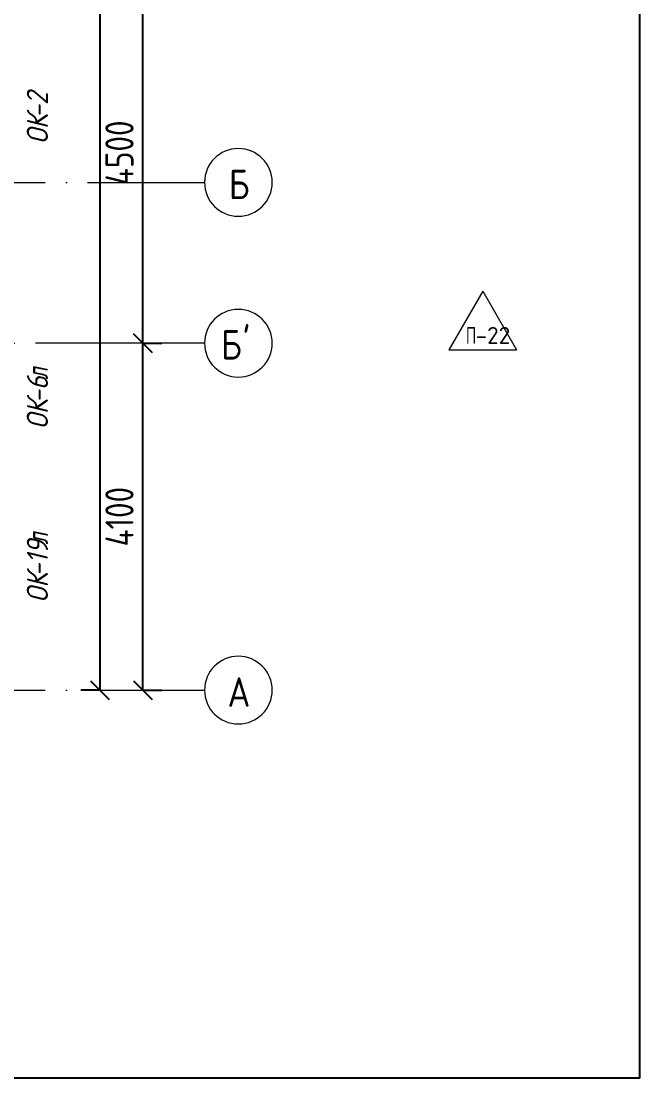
# Model space of a CAD drawing. Header units: millimetres. Extents: x -592259 to 288321, y -552984 to 293768.
# Drawn here: x 166458 to 173774, y -4557 to 7931 of the extents above; entities that cross this region are included whole.
import ezdxf

# ---------------------------------------------------------------- set-up
doc = ezdxf.new("R2010")
doc.units = ezdxf.units.MM
doc.linetypes.add('ADSK_Линия сетки', pattern=[2500, 2000, -250, 0, -250])
doc.layers.get('Defpoints').update_dxf_attribs({"color": 250})
for name, color, linetype, lineweight in [('A-____-____-DIMS', 250, 'Continuous', 9), ('A-FLOR-____-IDEN', 250, 'Continuous', 9), ('A-GLAZ-____-IDEN', 250, 'Continuous', 9), ('S-GRID-____-IDEN', 250, 'Continuous', 9), ('S-GRID-____-OTLN', 250, 'Continuous', 9)]:
    doc.layers.add(name, color=color, linetype=linetype, lineweight=lineweight)
doc.styles.add('GOST Common', font='', dxfattribs={"width": 0.9, "height": 350})
doc.styles.add('ISOCPEUR_2', font='isocpeur.ttf', dxfattribs={"height": 160})
doc.styles.add('ISOCPEUR_I', font='isocpeui.ttf', dxfattribs={"width": 0.9, "height": 12.5})
doc.styles.get("Standard").update_dxf_attribs({"font": 'ГОСТ тип А.ttf'})
doc.styles.get('GOST Common').set_extended_font_data('GOST Common')
doc.dimstyles.new('А3', dxfattribs={"dimtxt": 333, "dimasz": 222, "dimexe": 222, "dimexo": 111, "dimgap": 111, "dimtad": 1, "dimtoh": 1, "dimdec": 0, "dimrnd": 0.0015, "dimzin": 0, "dimdsep": 46, "dimtxsty": 'Standard', "dimblk": 'OBLIQUE', "dimcen": 0, "dimclrd": 7, "dimclre": 7, "dimclrt": 7, "dimadec": 0, "dimazin": 0, "dimtfac": 1, "dimtdec": 0, "dimtofl": 0, "dimtmove": 0, "dimatfit": 3, "dimfxl": 1, "dimtolj": 1, "dimtzin": 0, "dimarcsym": 0})

# ---------------------------------------------------------------- blocks, each defined once
blk = doc.blocks.new('Ось сетки - Круг_Ø8 мм-39983606-АР1_Маркировочный план 1 этажа С2и3')
at = {"layer": 'S-GRID-____-IDEN'}
for start, end in [(360, 180), (180, 360)]:
    blk.add_arc((0, 0), 4, start, end, dxfattribs=at)
blk = doc.blocks.new('_Oblique')
at = {"color": 0, "linetype": 'ByBlock', "lineweight": -2}
blk.add_line((-0.5, -0.5), (0.5, 0.5), dxfattribs=at)
blk = doc.blocks.new('*D2566')
at = {"layer": 'A-____-____-DIMS', "color": 7, "lineweight": -2, "transparency": 16777216}
for p, q in [((167898, 25), (167898, 4125)), ((167909, 4125), (168120, 4125)), ((167909, 25), (168120, 25))]:
    blk.add_line(p, q, dxfattribs=at)
at = {"layer": 'Defpoints', "color": 0, "transparency": 16777216}
for p in [(167798, 4125), (167898, 4125), (167798, 25)]:
    blk.add_point(p, dxfattribs=at)
at = {"layer": 'A-____-____-DIMS', "color": 7, "lineweight": -2, "transparency": 16777216, "xscale": 222, "yscale": 222, "zscale": 222}
for p, rotation in [((167898, 4125), 90), ((167898, 25), 270)]:
    blk.add_blockref('_Oblique', p, dxfattribs=dict(at, rotation=rotation))
at = {"layer": 'A-____-____-DIMS', "color": 7, "transparency": 16777216, "insert": (167621, 2075), "char_height": 333, "width": 2.38, "attachment_point": 5, "rotation": 90}
blk.add_mtext('\\A1;4100', dxfattribs=at)
blk = doc.blocks.new('*D2567')
at = {"layer": 'A-____-____-DIMS', "color": 7, "lineweight": -2, "transparency": 16777216}
for p, q in [((167898, 4125), (167898, 8625)), ((167909, 8625), (168120, 8625)), ((167909, 4125), (168120, 4125))]:
    blk.add_line(p, q, dxfattribs=at)
at = {"layer": 'Defpoints', "color": 0, "transparency": 16777216}
for p in [(167798, 8625), (167898, 8625), (167798, 4125)]:
    blk.add_point(p, dxfattribs=at)
at = {"layer": 'A-____-____-DIMS', "color": 7, "lineweight": -2, "transparency": 16777216, "xscale": 222, "yscale": 222, "zscale": 222}
for p, rotation in [((167898, 8625), 90), ((167898, 4125), 270)]:
    blk.add_blockref('_Oblique', p, dxfattribs=dict(at, rotation=rotation))
at = {"layer": 'A-____-____-DIMS', "color": 7, "transparency": 16777216, "insert": (167621, 6375), "char_height": 333, "width": 2.57, "attachment_point": 5, "rotation": 90}
blk.add_mtext('\\A1;4500', dxfattribs=at)
blk = doc.blocks.new('*D2593')
at = {"layer": 'A-____-____-DIMS', "color": 7, "lineweight": -2, "transparency": 16777216}
for p, q in [((167388, 58775), (167388, 25)), ((167468, 58775), (167610, 58775)), ((167377, 25), (167166, 25))]:
    blk.add_line(p, q, dxfattribs=at)
at = {"layer": 'Defpoints', "color": 0, "transparency": 16777216}
for p in [(167357, 58775), (167388, 25), (167488, 25)]:
    blk.add_point(p, dxfattribs=at)
at = {"layer": 'A-____-____-DIMS', "color": 7, "lineweight": -2, "transparency": 16777216, "xscale": 222, "yscale": 222, "zscale": 222}
for p, rotation in [((167388, 58775), 90), ((167388, 25), 270)]:
    blk.add_blockref('_Oblique', p, dxfattribs=dict(at, rotation=rotation))
at = {"layer": 'A-____-____-DIMS', "color": 7, "transparency": 16777216, "insert": (167111, 29400), "char_height": 333, "width": 3.1, "attachment_point": 5, "rotation": 90}
blk.add_mtext('\\A1;58750', dxfattribs=at)
blk = doc.blocks.new('AAR_СКБ_Марка_Перекрытия - Марка пола-17325028-АР1_Маркировочный план_надземные_Условные обозначения')
at = {"layer": 'A-FLOR-____-IDEN'}
for p, q in [((5755, 4739), (5355, 4046)), ((5755, 4739), (6155, 4046)), ((5355, 4046), (6155, 4046))]:
    blk.add_line(p, q, dxfattribs=at)

msp = doc.modelspace()

# ---------------------------------------------------------------- linework, layer by layer
at = {"color": 1}
msp.add_lwpolyline([(173774.1788, 68376.857), (126127.8919, 68376.857), (126127.8919, -4557.0324), (173774.1788, -4557.0324)], close=True, dxfattribs=at)
at = {"layer": 'S-GRID-____-OTLN', "color": 18, "linetype": 'ADSK_Линия сетки', "true_color": 0x000000}
for p, q in [((77240.3519, 6025), (168626.8279, 6025)), ((168626.8279, 4125), (111607.9138, 4125)), ((77240.3519, 25), (168626.8279, 25))]:
    msp.add_line(p, q, dxfattribs=at)

# ---------------------------------------------------------------- block references
at = {"layer": 'A-FLOR-____-IDEN', "color": 18, "true_color": 0x000000}
msp.add_blockref('AAR_СКБ_Марка_Перекрытия - Марка пола-17325028-АР1_Маркировочный план_надземные_Условные обозначения', (166161.7282, -0.0006), dxfattribs=at)
at = {"layer": 'S-GRID-____-IDEN', "color": 18, "true_color": 0x000000, "xscale": 99.99999999999993, "yscale": 99.99999999999993, "zscale": 99.99999999999993}
for p, rotation in [((169026.8279, 6025), 269.9999999999994), ((169026.8279, 4125), 89.99999999999982), ((169026.8279, 25), 269.9999999999994)]:
    msp.add_blockref('Ось сетки - Круг_Ø8 мм-39983606-АР1_Маркировочный план 1 этажа С2и3', p, dxfattribs=dict(at, rotation=rotation))

# ---------------------------------------------------------------- texts
at = {"layer": 'A-FLOR-____-IDEN', "color": 18, "true_color": 0x000000, "char_height": 200, "attachment_point": 1, "style": 'ISOCPEUR_2'}
for s, insert, width in [('\\fISOCPEUR|b0|i0|c204|p34|;\\W.7;П', (171716.2601, 4316.9517), 140.295312), ('-22', (171832.0153, 4316.9517), 370.379625)]:
    msp.add_mtext(s, dxfattribs=dict(at, insert=insert, width=width))
at = {"layer": 'A-GLAZ-____-IDEN', "color": 18, "lineweight": 15, "true_color": 0x000000, "char_height": 250, "attachment_point": 1, "rotation": 90, "style": 'ISOCPEUR_I'}
for s, insert, width in [('-2', (166525.4737, 6786.9951), 336.70875), ('ОК', (166525.4737, 6479.417), 372.784687), ('-6', (166525.4737, 3417.6201), 336.70875), ('\\fISOCPEUR|b0|i1|c204|p34|;\\W.75;л', (166525.4737, 3695.4326), 168.354375), ('ОК', (166525.4737, 3110.042), 372.784687), ('\\fISOCPEUR|b0|i1|c204|p34|;\\W.75;л', (166525.4737, 1744.7764), 168.354375), ('-19', (166525.4737, 1367.7451), 456.961875), ('ОК', (166525.4737, 1060.167), 372.784687)]:
    msp.add_mtext(s, dxfattribs=dict(at, insert=insert, width=width))
at = {"layer": 'S-GRID-____-IDEN', "color": 18, "true_color": 0x000000, "char_height": 350, "attachment_point": 1, "style": 'GOST Common'}
for s, insert, width in [('\\fGOST Common|b0|i0|c204|p34|;\\W.9;Б', (168913.505, 6177.5869), 310.253062), ('\\fGOST Common|b0|i0|c204|p34|;\\W.9;Б', (168821.5508, 4282.2256), 310.253062), ("\\fGOST Common|b0|i0|c204|p34|;\\W.9;'", (169077.5351, 4282.2256), 137.088562), ('\\fGOST Common|b0|i0|c204|p34|;\\W.9;А', (168898.655, 177.5869), 346.329)]:
    msp.add_mtext(s, dxfattribs=dict(at, insert=insert, width=width))

# ---------------------------------------------------------------- dimensions: what is measured, and where the dimension line sits
at = {"layer": 'A-____-____-DIMS', "color": 18, "true_color": 0x000000}
for base, p1, p2, picture, middle in [((167388.4134, 25), (167356.8279, 58775), (167488.3983, 25), '*D2593', (167110.9134, 29400)), ((167898.3443, 8625), (167798.3594, 4125), (167798.3594, 8625), '*D2567', (167620.8443, 6375)), ((167898.3443, 4125), (167798.3594, 25), (167798.3594, 4125), '*D2566', (167620.8443, 2075))]:
    dim = msp.add_linear_dim(base=base, p1=p1, p2=p2, angle=90, dimstyle='А3', dxfattribs=at)
    dim.commit()
    dim.dimension.update_dxf_attribs({"geometry": picture, "text_midpoint": middle})

doc.saveas('drawing.dxf')
